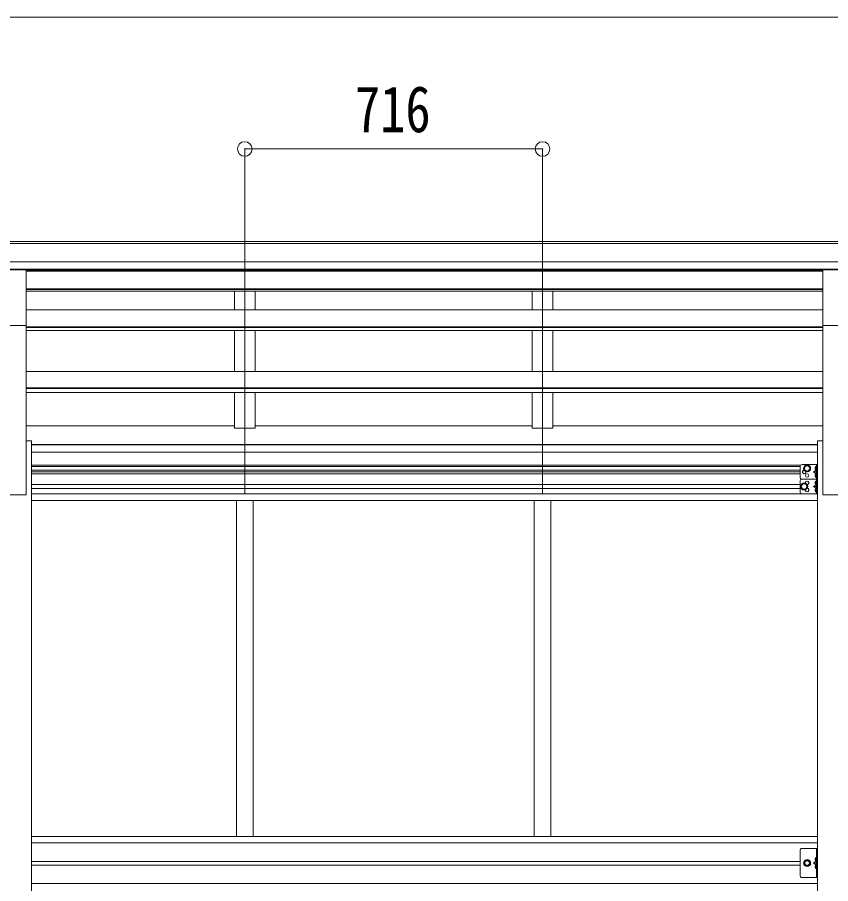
# Model space of a CAD drawing. Units: millimetres at full size; details may follow other scales. Extents: x -9783 to 9892, y -6828 to 6752.
# Drawn here: x -2764 to -808, y -457 to 1626 of the extents above; entities that cross this region are included whole.
import ezdxf
from ezdxf.enums import TextEntityAlignment as Align

# ---------------------------------------------------------------- set-up
doc = ezdxf.new("R2010")
doc.units = ezdxf.units.MM
doc.header["$LTSCALE"] = 35
doc.header["$PDMODE"] = 32
doc.header["$PDSIZE"] = 35
for name, color, linetype, lineweight in [('0-1_本体', 4, 'Continuous', 9), ('0-2_部品', 7, 'Continuous', 9), ('0-8_PARTS2', 2, 'Continuous', 9), ('0-A_寸法', 6, 'Continuous', 9), ('1-1_GLASS', 4, 'Continuous', 9), ('1-2_GLASS_SEAL', 7, 'Continuous', 9)]:
    doc.layers.add(name, color=color, linetype=linetype, lineweight=lineweight)
doc.styles.add('ＭＳ ゴシック', font='')
doc.styles.get('ＭＳ ゴシック').set_extended_font_data('MS Gothic')

msp = doc.modelspace()

# ---------------------------------------------------------------- linework, layer by layer
at = {"layer": '0-1_本体'}
for p, q in [((-3642.5, 1087.07), (2072.5, 1087.07)), ((-3642.5, 1081.71), (2072.5, 1081.71)), ((-3642.5, 1038.19), (2072.5, 1038.19)), ((-3642.5, 1020.52), (2072.5, 1020.52)), ((-2742.5, 1018.15), (-827.5, 1018.15)), ((-2742.5, 1015.19), (-827.5, 1015.19)), ((-2242, 1018.15), (-2242, 1015.19)), ((-2192, 1018.15), (-2192, 1015.19)), ((-1526, 1018.15), (-1526, 1015.19)), ((-1476, 1018.15), (-1476, 1015.19)), ((-2742.5, 973.24), (-827.5, 973.24)), ((-2742.5, 971.54), (-827.5, 971.54)), ((-2742.5, 967.76), (-827.5, 967.76)), ((-2242, 967.76), (-2242, 922.33)), ((-2192, 967.76), (-2192, 922.33)), ((-1526, 967.76), (-1526, 922.33)), ((-1476, 967.76), (-1476, 922.33)), ((-2742.5, 922.33), (-827.5, 922.33)), ((-2742.5, 477.54), (-2742.5, 884.49)), ((-2742.5, 881.75), (-827.5, 881.75)), ((-2742.5, 880.06), (-827.5, 880.06)), ((-827.5, 477.54), (-827.5, 884.49)), ((-2742.5, 873.2), (-827.5, 873.2)), ((-2242, 873.2), (-2242, 774.09)), ((-2192, 873.2), (-2192, 774.09)), ((-1526, 873.2), (-1526, 774.09)), ((-1476, 873.2), (-1476, 774.09)), ((-2742.5, 774.09), (-827.5, 774.09)), ((-2742.5, 734.95), (-827.5, 734.95)), ((-2742.5, 733.28), (-827.5, 733.28)), ((-2742.5, 723.64), (-827.5, 723.64)), ((-2242, 723.64), (-2242, 638.14)), ((-1526, 723.64), (-1526, 638.14)), ((-2742.5, 643.36), (-2242, 643.36)), ((-2192, 643.36), (-1526, 643.36)), ((-1476, 643.36), (-827.5, 643.36)), ((-2742.5, 607.54), (-2730, 607.54)), ((-2730, 607.54), (-2730, -2572.46)), ((-840, 607.54), (-827.5, 607.54)), ((-840, 607.54), (-840, -2572.46)), ((-2730, 599.05), (-840, 599.05)), ((-2730, 597.67), (-840, 597.67)), ((-2730, 580.49), (-840, 580.49)), ((-2827.5, 477.54), (-2742.5, 477.54)), ((-827.5, 477.54), (-742.5, 477.54))]:
    msp.add_line(p, q, dxfattribs=at)
for points in [[(-2192, 723.64), (-2192, 638.14), (-2242, 638.14)], [(-1476, 723.64), (-1476, 638.14), (-1526, 638.14)]]:
    msp.add_lwpolyline(points, dxfattribs=at)
at = {"layer": '0-2_部品'}
for p, q in [((-2827.5, 1018.65), (-2742.5, 1018.65)), ((-2742.5, 884.5), (-2742.5, 1018.65)), ((-827.5, 1018.65), (-742.5, 1018.65)), ((-827.5, 884.5), (-827.5, 1018.65)), ((-2827.5, 884.5), (-2742.5, 884.5)), ((-827.5, 884.5), (-742.5, 884.5))]:
    msp.add_line(p, q, dxfattribs=at)
at = {"layer": '0-8_PARTS2'}
for p, q in [((-2217, 479.88), (-2217, 1142.41)), ((-1501, 479.88), (-1501, 1142.41))]:
    msp.add_line(p, q, dxfattribs=at)
at = {"layer": '0-A_寸法'}
for p, q in [((-3649, 1625.9), (2079, 1625.9)), ((-2217, 1309.28), (-2217, 1080.27)), ((-2217, 1309.28), (-1501, 1309.28)), ((-1501, 1309.28), (-1501, 1080.27))]:
    msp.add_line(p, q, dxfattribs=at)
for p in [(-2217, 1309.28), (-1501, 1309.28)]:
    msp.add_point(p, dxfattribs=at)
at = {"layer": '1-1_GLASS'}
for p, q in [((-2730, 549.25), (-880, 549.25)), ((-2730, 545.75), (-881.97, 545.75)), ((-2730, 536.75), (-882, 536.75)), ((-2730, 533.25), (-882, 533.25)), ((-882, 528.25), (-2730, 528.25)), ((-2730, 502.25), (-882, 502.25)), ((-2730, 493.25), (-882, 493.25)), ((-2730, 479.75), (-840, 479.75)), ((-2827.5, 477.54), (-2742.5, 477.54)), ((-2730, 463.75), (-840, 463.75)), ((-2236.99, 463.75), (-2236.99, -343.75)), ((-2196.99, 463.75), (-2196.99, -343.75)), ((-1520.99, 463.75), (-1520.99, -343.75)), ((-1480.99, 463.75), (-1480.99, -343.75)), ((-827.5, 477.54), (-742.5, 477.54)), ((-2730, -343.75), (-840, -343.75)), ((-2730, -359.25), (-840, -359.25)), ((-2730, -403.75), (-882, -403.75)), ((-882, -412.75), (-2730, -412.75)), ((-2730, -457.25), (-840, -457.25))]:
    msp.add_line(p, q, dxfattribs=at)
at = {"layer": '1-2_GLASS_SEAL'}
for p, q in [((-882, 545.25), (-882, 520.25)), ((-877, 550.25), (-840, 550.25)), ((-843, 545.75), (-843.8, 545.61)), ((-842.5, 550.25), (-842.5, 515.25)), ((-840, 550.25), (-840, 515.25)), ((-842.5, 532.75), (-849.5, 532.75)), ((-843, 537.75), (-843.8, 537.89)), ((-843, 527.75), (-843.8, 527.61)), ((-843, 537.75), (-842.5, 537.84)), ((-882, 510.25), (-882, 485.25)), ((-877, 515.25), (-840, 515.25)), ((-843, 519.75), (-843.8, 519.89)), ((-843, 510.75), (-843.8, 510.61)), ((-843, 502.75), (-843.8, 502.89)), ((-843, 519.75), (-842.5, 519.84)), ((-843, 502.75), (-842.5, 502.84)), ((-842.5, 515.25), (-842.5, 480.25)), ((-877, 480.25), (-840, 480.25)), ((-842.5, 497.75), (-849.5, 497.75)), ((-843, 492.75), (-843.8, 492.61)), ((-843, 484.75), (-843.8, 484.89)), ((-843, 484.75), (-842.5, 484.84)), ((-877, -372.75), (-840, -372.75)), ((-842.5, -372.75), (-842.5, -442.75)), ((-882, -437.75), (-882, -377.75)), ((-843, -394.75), (-843.8, -394.89)), ((-842.5, -402.75), (-849.5, -407.75)), ((-842.5, -407.75), (-849.5, -407.75)), ((-842.5, -412.75), (-849.5, -407.75)), ((-843, -402.75), (-843.8, -402.61)), ((-843, -412.75), (-843.8, -412.89)), ((-843, -402.75), (-842.5, -402.66)), ((-843, -420.75), (-843.8, -420.61)), ((-843, -420.75), (-842.5, -420.66))]:
    msp.add_line(p, q, dxfattribs=at)
for points in [[(-865, 533.74), (-858.5, 537.5), (-858.5, 545), (-865, 548.75), (-871.5, 545), (-871.5, 537.5)], [(-872, 490.24), (-865.5, 494), (-865.5, 501.5), (-872, 505.25), (-878.5, 501.5), (-878.5, 494)], [(-857.49, -407.75), (-861.24, -414.25), (-868.75, -414.25), (-872.5, -407.75), (-868.75, -401.25), (-861.24, -401.25)]]:
    msp.add_lwpolyline(points, close=True, dxfattribs=at)
for points in [[(-842.11, 541.75), (-842.74, 542.94), (-844.98, 544.05)], [(-842.11, 541.75), (-842.74, 540.56), (-844.98, 539.45)], [(-843, 537.75), (-843, 545.75), (-842.5, 545.66), (-842.5, 537.84)], [(-842.5, 537.75), (-849.5, 532.75), (-842.5, 527.75)], [(-842.11, 523.75), (-842.74, 524.94), (-844.98, 526.05)], [(-842.11, 523.75), (-842.74, 522.56), (-844.98, 521.45)], [(-843, 519.75), (-843, 527.75), (-842.5, 527.66), (-842.5, 519.84)], [(-877, 515.25), (-840, 515.25), (-840, 480.25)], [(-842.5, 502.75), (-849.5, 497.75), (-842.5, 492.75)], [(-842.11, 506.75), (-842.74, 507.94), (-844.98, 509.05)], [(-842.11, 506.75), (-842.74, 505.56), (-844.98, 504.45)], [(-843, 502.75), (-843, 510.75), (-842.5, 510.66), (-842.5, 502.84)], [(-842.11, 488.75), (-842.74, 489.94), (-844.98, 491.05)], [(-842.11, 488.75), (-842.74, 487.56), (-844.98, 486.45)], [(-843, 484.75), (-843, 492.75), (-842.5, 492.66), (-842.5, 484.84)], [(-877, -442.75), (-840, -442.75), (-840, -372.75)], [(-843, -402.75), (-843, -394.75), (-842.5, -394.84), (-842.5, -402.66)], [(-842.11, -398.75), (-842.74, -397.56), (-844.98, -396.45)], [(-842.11, -398.75), (-842.74, -399.94), (-844.98, -401.05)], [(-842.11, -416.75), (-842.74, -415.56), (-844.98, -414.45)], [(-843, -420.75), (-843, -412.75), (-842.5, -412.84), (-842.5, -420.66)], [(-842.11, -416.75), (-842.74, -417.94), (-844.98, -419.05)]]:
    msp.add_lwpolyline(points, dxfattribs=at)
for centre, radius in [((-865, 541.25), 8.5), ((-865, 541.25), 7.5), ((-865, 541.25), 6.5), ((-865, 524.25), 4.25), ((-872, 497.75), 8.5), ((-872, 497.75), 7.5), ((-872, 497.75), 6.5), ((-865, -407.75), 8.5), ((-865, -407.75), 7.5), ((-865, -407.75), 6.5), ((-865, -407.75), 5.5)]:
    msp.add_circle(centre, radius, dxfattribs=at)
for centre, radius, start, end in [((-877, 545.25), 5, 90, 180), ((-838.9, 541.75), 6.5, 147.94412, 212.05588), ((-843.64, 544.72), 0.9, 100, 147.94412), ((-872, 532.75), 4.25, 94.76077, 6.29431), ((-838.9, 523.75), 6.5, 147.94412, 212.05588), ((-843.64, 538.78), 0.9, 212.05588, 260), ((-843.64, 526.72), 0.9, 100, 147.94412), ((-877, 520.25), 5, 180, 270), ((-877, 510.25), 5, 90, 180), ((-865, 506.25), 4.25, 274.76077, 186.29431), ((-838.9, 506.75), 6.5, 147.94412, 212.05588), ((-843.64, 520.78), 0.9, 212.05588, 260), ((-843.64, 509.72), 0.9, 100, 147.94412), ((-843.64, 503.78), 0.9, 212.05588, 260), ((-877, 485.25), 5, 180, 270), ((-865, 489.25), 4.25, 173.70569, 85.23923), ((-838.9, 488.75), 6.5, 147.94412, 212.05588), ((-843.64, 491.72), 0.9, 100, 147.94412), ((-843.64, 485.78), 0.9, 212.05588, 260), ((-877, -377.75), 5, 90, 180), ((-838.9, -398.75), 6.5, 147.94412, 212.05588), ((-843.64, -395.78), 0.9, 100, 147.94412), ((-838.9, -416.75), 6.5, 147.94412, 212.05588), ((-843.64, -401.72), 0.9, 212.05588, 260), ((-843.64, -413.78), 0.9, 100, 147.94412), ((-843.64, -419.72), 0.9, 212.05588, 260), ((-877, -437.75), 5, 180, 270)]:
    msp.add_arc(centre, radius, start, end, dxfattribs=at)

# ---------------------------------------------------------------- texts
at = {"layer": '0-A_寸法', "color": 7, "style": 'ＭＳ ゴシック', "width": 0.8}
msp.add_text('716', height=111.4, dxfattribs=at).set_placement((-1952, 1316.28), align=Align.BOTTOM_LEFT)

doc.saveas('drawing.dxf')
